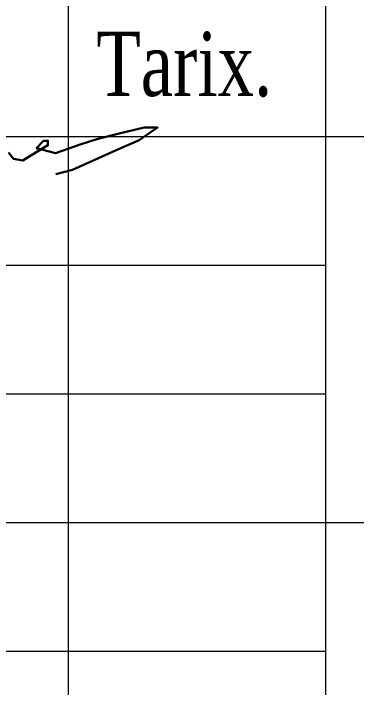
# Model space of a CAD drawing. Header units: millimetres. Extents: x -149347 to 251215, y -2929184 to -2541447.
# Drawn here: x 93069 to 94352, y -2641798 to -2639276 of the extents above; entities that cross this region are included whole.
import ezdxf

# ---------------------------------------------------------------- set-up
doc = ezdxf.new("R2010")
doc.units = ezdxf.units.MM
doc.styles.add('400', font='times.ttf', dxfattribs={"width": 0.75, "height": 300})

# ---------------------------------------------------------------- blocks, each defined once
blk = doc.blocks.new('mekteb')
at = {"linetype": 'Continuous', "lineweight": 15}
for p, q in [((126343.3, -1843866.5), (126343.3, -1849366.4)), ((127343.3, -1843866.5), (127343.3, -1849366.4)), ((120843.4, -1846366.5), (139343.2, -1846366.5)), ((120843.4, -1846866.4), (127343.3, -1846866.4)), ((120843.4, -1847366.4), (127343.3, -1847366.4)), ((120843.4, -1847866.4), (139343.2, -1847866.4)), ((120843.4, -1848366.4), (127343.3, -1848366.4))]:
    blk.add_line(p, q, dxfattribs=at)
at = {"lineweight": 30}
blk.add_lwpolyline([(126111.4, -1846428.6), (126131.7, -1846453.1), (126167.1, -1846458.8), (126198.3, -1846439.9), (126265.3, -1846400.3), (126265.3, -1846382.8), (126248.3, -1846382.8), (126220.9, -1846411.1), (126294.5, -1846431.4), (126390.2, -1846397.2), (126455, -1846376.5), (126537.4, -1846356.2), (126639.3, -1846331), (126691.3, -1846331), (126662.4, -1846351), (126620.1, -1846380.2), (126528.4, -1846420.1), (126360.3, -1846495.4), (126295.9, -1846512.8)], dxfattribs=at)
at = {"lineweight": 25, "ltscale": 15, "style": '400', "width": 0.75}
blk.add_text('Tarix.', height=250, dxfattribs=at).set_placement((126452.9, -1846208.4))

msp = doc.modelspace()

# ---------------------------------------------------------------- block references
at = {"lineweight": 15, "xscale": 0.962501317234829, "yscale": 0.962501317234829, "zscale": 0.962501317234829}
msp.add_blockref('mekteb', (-28332.96186, -862606.52027), dxfattribs=at)

doc.saveas('drawing.dxf')
